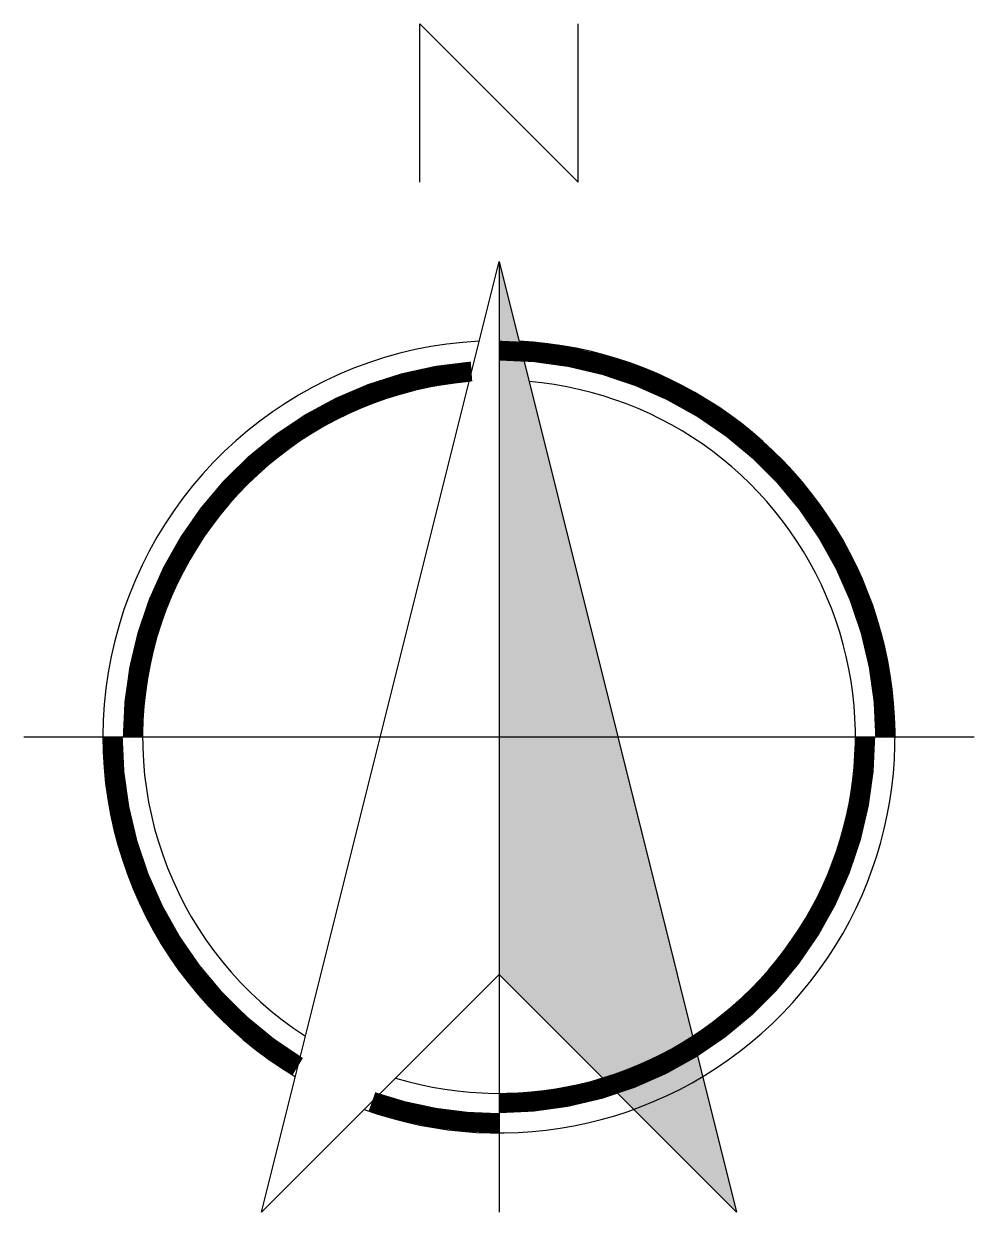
# Model space of a CAD drawing. Header units: millimetres. Extents: x -120 to 120, y 0 to 300.
import ezdxf

# ---------------------------------------------------------------- set-up
doc = ezdxf.new("R2010")
doc.units = ezdxf.units.MM
doc.layers.add('ceco.net 3', color=7, linetype='Continuous')

# ---------------------------------------------------------------- blocks, each defined once
blk = doc.blocks.new('Ceco[1].NET-Symbols-North-Arrows-Tm-3')
at = {"layer": 'ceco.net 3'}
for p, q in [((0, 7.992), (0, 0)), ((-3.996, 3.996), (3.996, 3.996))]:
    blk.add_line(p, q, dxfattribs=at)
blk.add_lwpolyline([(-0.666, 8.658), (-0.666, 9.99), (0.666, 8.658), (0.666, 9.99)], dxfattribs=at)
blk.add_lwpolyline([(0, 7.992), (1.998, 0), (0, 1.998), (-1.998, 0)], close=True, dxfattribs=at)
at = {"layer": 'ceco.net 3', "const_width": 0.1665}
for points in [[(3.2467, 3.996, 0.414214), (0, 7.2428, 1)], [(-0.2311, 7.0676, 0.392385), (-3.0802, 3.996, 1)], [(-1.6918, 1.2249, -0.261393), (-3.2468, 3.996, -1)], [(3.0803, 3.996, -0.414214), (0, 0.9158, -1)], [(0, 0.7492, -0.083997), (-1.068, 0.93, -1)]]:
    blk.add_lwpolyline(points, format="xyb", dxfattribs=at)
at = {"layer": 'ceco.net 3'}
for radius, start, end in [(3.33, 92.88415, 239.04336), (3.33, 250.10409, 87.11585), (2.997, 94.83126, 237.09625), (2.997, 253.12551, 85.16874)]:
    blk.add_arc((0, 3.996), radius, start, end, dxfattribs=at)
blk.add_solid([(0, 7.992), (1.998, 0), (0, 1.998)], dxfattribs=at)

msp = doc.modelspace()

# ---------------------------------------------------------------- block references
at = {"layer": 'ceco.net 3', "xscale": 30, "yscale": 30, "zscale": 30}
msp.add_blockref('Ceco[1].NET-Symbols-North-Arrows-Tm-3', (0, 0), dxfattribs=at)

doc.saveas('drawing.dxf')
